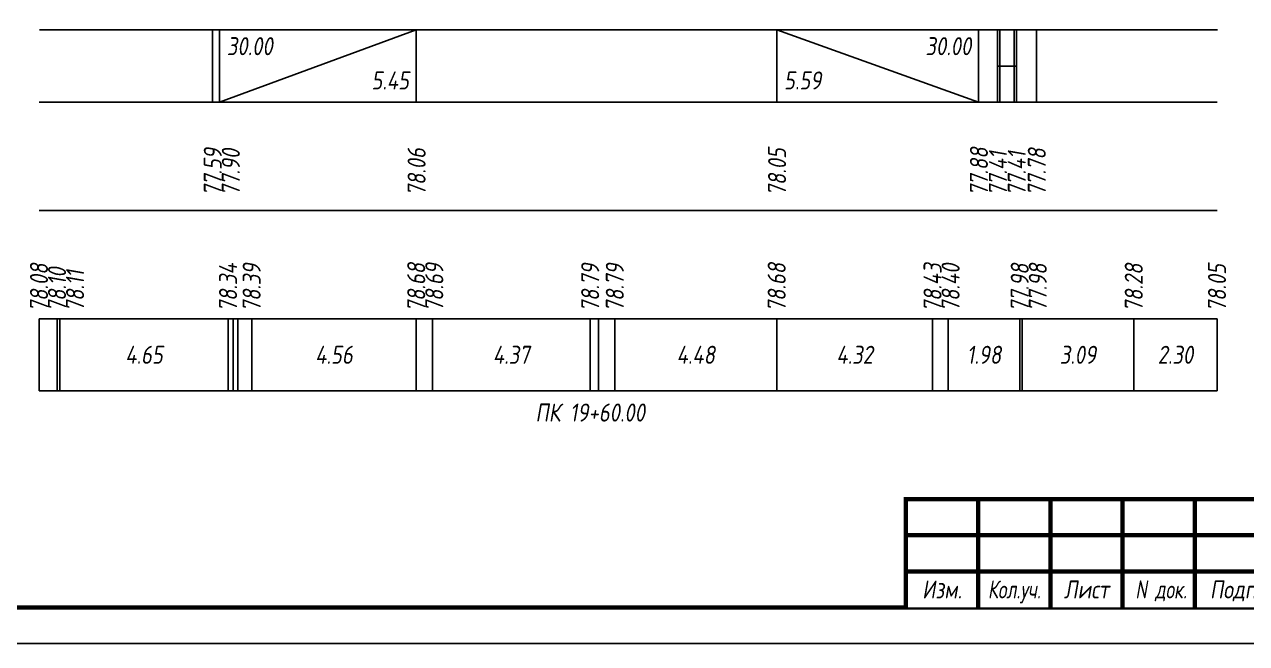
# Model space of a CAD drawing. Extents: x -717 to 1451, y -133302 to 233.
# Drawn here: x 77.9 to 247.1, y -30457.4 to -30371.7 of the extents above; entities that cross this region are included whole.
import ezdxf
from ezdxf.enums import TextEntityAlignment as Align

# ---------------------------------------------------------------- set-up
doc = ezdxf.new("R2010")
doc.units = 0
for name, color, linetype in [('Зарамочное оформление', 7, 'Continuous'), ('Код_510', 7, 'Continuous'), ('Код_516', 1, 'Continuous'), ('Подписи поперечников', 7, 'Continuous'), ('Таблица', 7, 'Continuous')]:
    doc.layers.add(name, color=color, linetype=linetype)
doc.styles.add('М', font='romand.shx', dxfattribs={"width": 0.8, "oblique": 10, "height": 2.5})

# ---------------------------------------------------------------- blocks, each defined once
blk = doc.blocks.new('Штамп')
at = {"linetype": 'Continuous'}
blk.add_wipeout([(199.95, -411.25), (384.95, -411.25), (384.95, -426.25), (199.95, -426.25)], dxfattribs=at).dxf.layer = 'Зарамочное оформление'
at = {"layer": 'Зарамочное оформление', "linetype": 'Continuous', "lineweight": -3, "const_width": 0.6, "flags": 128}
for points in [[(199.95, -426.25), (199.95, -411.25), (384.95, -411.25)], [(209.95, -411.25), (209.95, -426.25)], [(219.95, -411.25), (219.95, -426.25)], [(229.95, -411.25), (229.95, -426.25)], [(239.95, -411.25), (239.95, -426.25)], [(199.95, -416.25), (264.95, -416.25)], [(199.95, -421.25), (264.95, -421.25)]]:
    blk.add_lwpolyline(points, dxfattribs=at)
at = {"layer": 'Зарамочное оформление', "linetype": 'Continuous', "style": 'М', "oblique": 10}
for s, width, p in [('Изм.', 0.8, (204.95, -423.75)), ('Кол.уч.', 0.7, (214.95, -423.75)), ('Лист', 0.8, (224.95, -423.75)), ('N док.', 0.7, (235.28, -423.75)), ('Подпись', 0.8, (247.45, -423.75))]:
    blk.add_text(s, height=2.5, dxfattribs=dict(at, width=width)).set_placement(p, align=Align.MIDDLE_CENTER)
blk = doc.blocks.new('шифр')
blk.add_blockref('Штамп', (0, -30086))

msp = doc.modelspace()

# ---------------------------------------------------------------- linework, layer by layer
at = {"flags": 128}
msp.add_lwpolyline([(-30.054, -30457.421), (389.946, -30457.421), (389.946, -30160.421), (-30.054, -30160.421)], close=True, dxfattribs=at)
at = {"const_width": 0.6, "flags": 128}
msp.add_lwpolyline([(-10.054, -30452.421), (384.946, -30452.421), (384.946, -30165.421), (-10.054, -30165.421)], close=True, dxfattribs=at)
at = {"layer": 'Код_510'}
for p, q in [((79.946, -30422.421), (79.946, -30412.421)), ((82.438, -30422.421), (82.438, -30412.421)), ((82.85, -30422.421), (82.85, -30412.421)), ((106.117, -30422.421), (106.117, -30412.421)), ((106.802, -30422.421), (106.802, -30412.421)), ((107.464, -30422.421), (107.464, -30412.421)), ((107.472, -30422.421), (107.472, -30412.421)), ((109.383, -30422.421), (109.383, -30412.421)), ((132.165, -30422.421), (132.165, -30412.421)), ((134.397, -30422.421), (134.397, -30412.421)), ((156.247, -30422.421), (156.247, -30412.421)), ((157.409, -30422.421), (157.409, -30412.421)), ((159.659, -30422.421), (159.659, -30412.421)), ((182.066, -30422.421), (182.066, -30412.421)), ((203.641, -30422.421), (203.641, -30412.421)), ((205.819, -30422.421), (205.819, -30412.421)), ((215.71, -30422.421), (215.71, -30412.421)), ((216.025, -30422.421), (216.025, -30412.421)), ((231.497, -30422.421), (231.497, -30412.421)), ((243.021, -30422.421), (243.021, -30412.421))]:
    msp.add_line(p, q, dxfattribs=at)
at = {"layer": 'Код_516'}
for p, q in [((103.946, -30382.421), (103.946, -30372.421)), ((104.937, -30382.421), (104.937, -30372.421)), ((104.937, -30382.421), (132.165, -30372.421)), ((132.165, -30382.421), (132.165, -30372.421)), ((182.066, -30382.421), (182.066, -30372.421)), ((182.066, -30372.421), (210.01, -30382.421)), ((210.01, -30382.421), (210.01, -30372.421)), ((210.01, -30382.421), (210.01, -30372.421)), ((212.64, -30382.421), (212.64, -30372.421)), ((212.943, -30382.421), (212.943, -30372.421)), ((214.943, -30382.421), (214.943, -30372.421)), ((215.246, -30382.421), (215.246, -30372.421)), ((218.021, -30382.421), (218.021, -30372.421)), ((212.64, -30377.421), (212.943, -30377.421)), ((212.943, -30377.421), (214.943, -30377.421)), ((214.943, -30377.421), (215.246, -30377.421))]:
    msp.add_line(p, q, dxfattribs=at)
at = {"layer": 'Таблица'}
for p, q in [((80, -30372.421), (243.075, -30372.421)), ((79.946, -30382.421), (243.021, -30382.421)), ((79.946, -30397.421), (243.021, -30397.421)), ((79.946, -30412.421), (243.021, -30412.421)), ((79.946, -30422.421), (243.021, -30422.421))]:
    msp.add_line(p, q, dxfattribs=at)

# ---------------------------------------------------------------- texts
at = {"layer": 'Код_510', "style": 'М', "oblique": 10, "width": 0.8}
for s, p in [('78.08', (79.946, -30411.421)), ('78.34', (106.117, -30411.421)), ('78.39', (109.383, -30411.421)), ('78.68', (132.165, -30411.421)), ('78.69', (134.665, -30411.421)), ('78.79', (156.247, -30411.421)), ('78.79', (159.659, -30411.421)), ('78.68', (182.066, -30411.421)), ('78.43', (203.641, -30411.421)), ('78.40', (206.141, -30411.421)), ('77.98', (215.71, -30411.421)), ('77.98', (218.21, -30411.421)), ('78.28', (231.497, -30411.421)), ('78.05', (243.021, -30411.421)), ('78.10', (82.438, -30411.421)), ('78.11', (84.938, -30411.421))]:
    msp.add_text(s, height=2.5, rotation=90, dxfattribs=at).set_placement(p, align=Align.MIDDLE_LEFT)
for s, p in [('4.65', (94.484, -30417.421)), ('4.56', (120.774, -30417.421)), ('4.37', (145.322, -30417.421)), ('4.48', (170.863, -30417.421)), ('4.32', (192.854, -30417.421)), ('1.98', (210.765, -30417.421)), ('3.09', (223.761, -30417.421)), ('2.30', (237.259, -30417.421))]:
    msp.add_text(s, height=2.5, dxfattribs=at).set_placement(p, align=Align.MIDDLE_CENTER)
at = {"layer": 'Код_516', "style": 'М', "oblique": 10, "width": 0.8}
msp.add_text('30.00', height=2.5, dxfattribs=at).set_placement((105.937, -30373.421), align=Align.TOP_LEFT)
msp.add_text('30.00', height=2.5, dxfattribs=at).set_placement((209.01, -30373.421), align=Align.TOP_RIGHT)
msp.add_text('5.45', height=2.5, dxfattribs=at).set_placement((131.165, -30381.421), align=Align.BOTTOM_RIGHT)
msp.add_text('5.59', height=2.5, dxfattribs=at).set_placement((183.066, -30381.421), align=Align.BOTTOM_LEFT)
for s, p in [('77.59', (104, -30395.371)), ('77.90', (106.5, -30395.371)), ('78.06', (132.219, -30395.371)), ('78.05', (182.12, -30395.371)), ('77.88', (210.064, -30395.371)), ('77.41', (212.694, -30395.371)), ('77.41', (215.3, -30395.371)), ('77.78', (218.075, -30395.371))]:
    msp.add_text(s, height=2.5, rotation=90, dxfattribs=at).set_placement(p, align=Align.MIDDLE_LEFT)
at = {"layer": 'Подписи поперечников', "style": 'М', "oblique": 10, "width": 0.8}
msp.add_text('ПК 19+60.00', height=2.5, dxfattribs=at).set_placement((156.247, -30427.421), align=Align.BOTTOM_CENTER)

# ---------------------------------------------------------------- next in the draw order: block references
msp.add_blockref('шифр', (0, 59.829))

doc.saveas('drawing.dxf')
